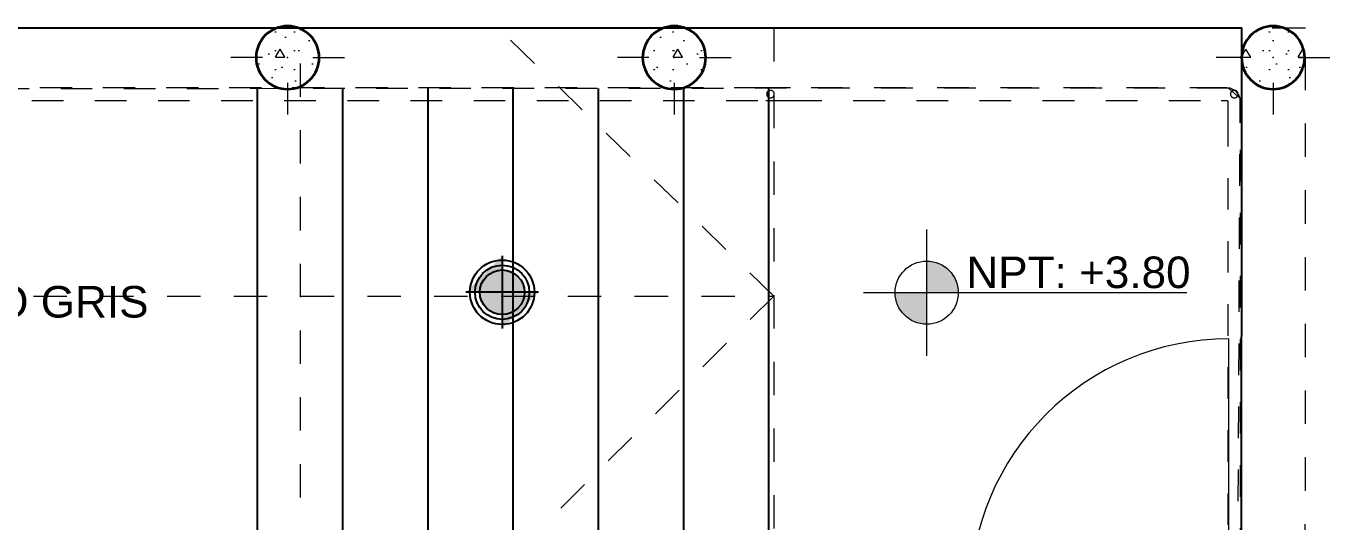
# Model space of a CAD drawing. Header units: feet. Extents: x 2 to 125, y -24 to 93.
# Drawn here: x 84.924 to 89.055, y 88.125 to 89.698 of the extents above; entities that cross this region are included whole.
import ezdxf

# ---------------------------------------------------------------- set-up
doc = ezdxf.new("R2010")
doc.units = ezdxf.units.FT
doc.header["$MEASUREMENT"] = 0
for name, pattern in [('Dashed', [0.211667, 0.105833, -0.105833]), ('HIDDEN2', [0.1875, 0.125, -0.0625]), ('Small Dashed', [0.141111, 0.070556, -0.070556])]:
    doc.linetypes.add(name, pattern=pattern)
for name, color, linetype in [('ALUMBRADO', 1, 'Continuous'), ('Dimensioning - General', 7, 'Continuous'), ('Interior - Furniture', 7, 'Continuous')]:
    doc.layers.add(name, color=color, linetype=linetype)
for name, color, linetype, lineweight, true_color in [('Annotation - Text_Pen_No__167', 7, 'Continuous', 13, 0x6a6a6a), ('Dimensioning - General_Pen_No__167', 7, 'Continuous', 13, 0x6a6a6a), ('Drawing & Figure_Pen_No__167', 7, 'Continuous', 13, 0x6a6a6a), ('Structural - Bearing_Pen_No__167', 7, 'Continuous', 13, 0x6a6a6a)]:
    doc.layers.add(name, color=color, linetype=linetype, lineweight=lineweight, true_color=true_color)
for name, color, linetype, lineweight in [('Drawing & Figure_Pen_No__122', 9, 'Continuous', 13), ('Interior - Furniture _Pen_No__122', 9, 'Continuous', 13), ('Interior - Stair & Railing_Pen_No__122', 9, 'Continuous', 13), ('Structural - Bearing_Pen_No__122', 9, 'Continuous', 13), ('Structural - Bearing_Pen_No__21', 7, 'Continuous', 35), ('TOMACORRIENTE', 5, 'HIDDEN2', 30)]:
    doc.layers.add(name, color=color, linetype=linetype, lineweight=lineweight)
doc.styles.add('GENERATED_STYLE_1', font='arial.ttf')
pattern_1 = [(0, (75.36407, 85.38942), (0, 0.311769), [0.03, -0.15]), (0, (75.45407, 85.5453), (0, 0.311769), [0.03, -0.15]), (60, (75.36407, 85.38942), (-0.27, 0.1558846), [0.03, -0.15]), (60, (75.54407, 85.38942), (-0.27, 0.1558846), [0.03, -0.15]), (120, (75.39407, 85.38942), (0.27, 0.1558846), [0.03, -0.15]), (120, (75.57407, 85.38942), (0.27, 0.1558846), [0.03, -0.15]), (0, (75.36407, 85.41942), (0, 0.06), [0, -0.06, 0, -0.09]), (45, (75.39407, 85.41942), (-0.0424264, 0.0424264), [0, -0.045, 0, -0.075])]

# ---------------------------------------------------------------- blocks, each defined once
blk = doc.blocks.new('Straight Ramp 23[1]', base_point=(7.6782, 3.4521))
at = {"layer": 'Interior - Furniture _Pen_No__122', "color": 9, "linetype": 'Dashed', "lineweight": 13}
for p, q in [((7.6782, 4.3021), (11.9292, 4.302)), ((10.4292, 2.602), (10.4292, 4.302)), ((11.9292, 4.302), (11.9292, 2.602)), ((7.6782, 3.4521), (11.9292, 3.452))]:
    blk.add_line(p, q, dxfattribs=at)
blk = doc.blocks.new('Level Dimension_2', base_point=(12.4135, 3.4629))
at = {"layer": 'Dimensioning - General_Pen_No__167', "linetype": 'Continuous', "lineweight": 13, "true_color": 0x6a6a6a}
for points in [[(12.4135, 3.4629), (12.5135, 3.4629), (12.5059, 3.5011), (12.4843, 3.5336), (12.4518, 3.5553), (12.4135, 3.5629)], [(12.4135, 3.4629), (12.3135, 3.4629), (12.3212, 3.4246), (12.3428, 3.3922), (12.3753, 3.3705), (12.4135, 3.3629)]]:
    blk.add_hatch(color=251, dxfattribs=at).paths.add_polyline_path(points)
at = {"layer": 'Dimensioning - General_Pen_No__167', "color": 251, "linetype": 'Continuous', "lineweight": 13, "true_color": 0x6a6a6a}
for p, q in [((12.4135, 3.2629), (12.4135, 3.6629)), ((12.2135, 3.4629), (13.2377, 3.4629))]:
    blk.add_line(p, q, dxfattribs=at)
blk.add_circle((12.4135, 3.4629), 0.1, dxfattribs=at)
at = {"layer": 'Dimensioning - General_Pen_No__167', "color": 251, "lineweight": 13, "true_color": 0x6a6a6a, "insert": (12.5392, 3.4759), "char_height": 0.1, "attachment_point": 7, "style": 'GENERATED_STYLE_1'}
blk.add_mtext('\\A1;NPT: +3.80', dxfattribs=at)
blk = doc.blocks.new('LED PASILLO')
at = {"layer": 'ALUMBRADO'}
h = blk.add_hatch(color=202, dxfattribs=at)
h.dxf.hatch_style = 1
edge = h.paths.add_edge_path()
edge.add_line((0, 0.1376), (0, -0.1376))
edge.add_line((-0.1376, 0), (0.1376, 0))
edge = h.paths.add_edge_path()
edge.add_line((0, 0), (0, 0.0845))
edge.add_arc((0, 0), 0.0845, 90, 180)
edge.add_line((-0.0845, 0), (0, 0))
edge = h.paths.add_edge_path()
edge.add_line((0.0845, 0), (0, 0))
edge.add_line((0, 0), (0, -0.0845))
edge.add_arc((0, 0), 0.0845, 270, 360)
at = {"layer": 'ALUMBRADO', "color": 202}
for points in [[(0, 0.1376), (0, -0.1376)], [(-0.1376, 0), (0.1376, 0)]]:
    blk.add_lwpolyline(points, dxfattribs=at)
for radius in [0.1222, 0.1028, 0.0845]:
    blk.add_circle((0, 0), radius, dxfattribs=at)

msp = doc.modelspace()

# ---------------------------------------------------------------- hatches: boundary and pattern name
at = {"layer": 'Structural - Bearing_Pen_No__122', "linetype": 'Continuous', "lineweight": 13}
h = msp.add_hatch(dxfattribs=at)
h.set_pattern_fill('STRUCTURAL_CONCRETE', color=9, style=0, pattern_type=2)
h.set_pattern_definition(pattern_1)
h.paths.add_polyline_path([(85.6526, 89.5976, 0.414214), (85.7526, 89.4976, 0.414214), (85.8526, 89.5976, 0.414214), (85.7526, 89.6976, 0.414214)])
h = msp.add_hatch(dxfattribs=at)
h.set_pattern_fill('STRUCTURAL_CONCRETE', color=9, style=0, pattern_type=2)
h.set_pattern_definition(pattern_1)
h.paths.add_polyline_path([(86.8776, 89.5976, 0.414214), (86.9776, 89.4976, 0.414214), (87.0776, 89.5976, 0.414214), (86.9776, 89.6976, 0.414214)])
h = msp.add_hatch(dxfattribs=at)
h.set_pattern_fill('STRUCTURAL_CONCRETE', color=9, style=0, pattern_type=2)
h.set_pattern_definition(pattern_1)
h.paths.add_polyline_path([(88.7752, 89.5976, 0.414214), (88.8752, 89.4976, 0.414214), (88.9752, 89.5976, 0.414214), (88.8752, 89.6976, 0.414214)])

# ---------------------------------------------------------------- linework, layer by layer
for p, q in [((85.6576, 87.991), (85.6576, 89.5001)), ((85.9276, 87.991), (85.9276, 89.5001)), ((86.1976, 87.991), (86.1976, 89.5001)), ((86.4676, 87.991), (86.4676, 89.5001)), ((86.7376, 87.991), (86.7376, 89.5001)), ((87.0076, 87.991), (87.0076, 89.5001)), ((87.2776, 87.991), (87.2776, 89.5001))]:
    msp.add_line(p, q)
msp.add_lwpolyline([(88.7752, 87.736), (88.7756, 89.6912), (83.0422, 89.6912, 0.315235), (77.3242, 85.594, 1.384326)], format="xyb")
at = {"layer": 'Drawing & Figure_Pen_No__122', "color": 9, "linetype": 'Dashed', "lineweight": 13}
for p, q in [((88.9776, 89.6911), (87.2933, 89.6915)), ((88.9752, 77.641), (88.9776, 89.6911))]:
    msp.add_line(p, q, dxfattribs=at)
at = {"layer": 'Drawing & Figure_Pen_No__167', "color": 251, "linetype": 'Dashed', "lineweight": 13, "true_color": 0x6a6a6a}
for q in [(86.4197, 89.691), (86.4398, 87.991)]:
    msp.add_line((87.2933, 88.8415), q, dxfattribs=at)
at = {"layer": 'Interior - Stair & Railing_Pen_No__122', "color": 9, "linetype": 'Small Dashed', "lineweight": 13}
for p, q in [((87.27, 89.5018), (83.1422, 89.5018)), ((87.27, 89.5018), (83.1422, 89.5018)), ((87.27, 89.5018), (83.1422, 89.5018)), ((87.2674, 89.5018), (83.1422, 89.5018)), ((87.2804, 89.5018), (87.2674, 89.5018)), ((87.2825, 89.5018), (87.27, 89.5018)), ((87.2825, 89.5018), (87.27, 89.5018)), ((87.2825, 89.5018), (87.27, 89.5018)), ((87.2847, 89.5018), (87.2804, 89.5018)), ((87.3075, 89.5018), (87.2825, 89.5018)), ((87.3075, 89.5018), (87.2825, 89.5018)), ((87.3075, 89.5018), (87.2825, 89.5018)), ((87.3065, 89.5018), (87.2847, 89.5018)), ((87.3325, 89.5018), (87.3065, 89.5018)), ((87.3325, 89.5018), (87.3075, 89.5018)), ((87.3325, 89.5018), (87.3075, 89.5018)), ((87.3325, 89.5018), (87.3075, 89.5018)), ((87.345, 89.5018), (87.3325, 89.5018)), ((87.345, 89.5018), (87.3325, 89.5018)), ((87.345, 89.5018), (87.3325, 89.5018)), ((87.3456, 89.5018), (87.3325, 89.5018)), ((88.711, 89.5018), (87.345, 89.5018)), ((88.711, 89.5018), (87.345, 89.5018)), ((88.711, 89.5018), (87.345, 89.5018)), ((88.711, 89.5018), (87.3456, 89.5018)), ((88.7271, 89.5018), (88.711, 89.5018)), ((88.7271, 89.5018), (88.711, 89.5018)), ((88.7271, 89.5018), (88.711, 89.5018)), ((88.7271, 89.5018), (88.711, 89.5018)), ((88.7284, 89.5018), (88.7271, 89.5018)), ((88.7284, 89.5018), (88.7271, 89.5018)), ((88.7284, 89.5018), (88.7271, 89.5018)), ((88.7284, 89.5018), (88.7271, 89.5018)), ((88.7388, 89.5004), (88.7284, 89.5018)), ((88.7388, 89.5004), (88.7284, 89.5018)), ((88.7388, 89.5004), (88.7284, 89.5018)), ((88.7388, 89.5004), (88.7284, 89.5018)), ((88.7497, 89.4959), (88.7388, 89.5004)), ((88.7497, 89.4959), (88.7388, 89.5004)), ((88.7497, 89.4959), (88.7388, 89.5004)), ((88.7497, 89.4959), (88.7388, 89.5004)), ((88.759, 89.4887), (88.7497, 89.4959)), ((88.759, 89.4887), (88.7497, 89.4959)), ((88.759, 89.4887), (88.7497, 89.4959)), ((88.759, 89.4887), (88.7497, 89.4959)), ((88.7662, 89.4793), (88.759, 89.4887)), ((88.7662, 89.4793), (88.759, 89.4887)), ((88.7662, 89.4793), (88.759, 89.4887)), ((88.7662, 89.4793), (88.759, 89.4887)), ((83.1422, 89.4618), (87.27, 89.4618)), ((83.1422, 89.4618), (87.27, 89.4618)), ((83.1422, 89.4618), (87.27, 89.4618)), ((83.1422, 89.4618), (87.2674, 89.4618)), ((87.2674, 89.4618), (87.2804, 89.4618)), ((87.27, 89.4618), (87.2825, 89.4618)), ((87.27, 89.4618), (87.2825, 89.4618)), ((87.27, 89.4618), (87.2825, 89.4618)), ((87.2804, 89.4618), (87.2847, 89.4618)), ((87.2825, 89.4618), (87.3075, 89.4618)), ((87.2825, 89.4618), (87.3075, 89.4618)), ((87.2825, 89.4618), (87.3075, 89.4618)), ((87.2847, 89.4618), (87.3065, 89.4618)), ((87.3065, 89.4618), (87.3325, 89.4618)), ((87.3075, 89.4618), (87.3325, 89.4618)), ((87.3075, 89.4618), (87.3325, 89.4618)), ((87.3075, 89.4618), (87.3325, 89.4618)), ((87.3325, 89.4618), (87.345, 89.4618)), ((87.3325, 89.4618), (87.345, 89.4618)), ((87.3325, 89.4618), (87.345, 89.4618)), ((87.3325, 89.4618), (87.3456, 89.4618)), ((87.345, 89.4618), (88.711, 89.4618)), ((87.345, 89.4618), (88.711, 89.4618)), ((87.345, 89.4618), (88.711, 89.4618)), ((87.3456, 89.4618), (88.711, 89.4618)), ((88.711, 89.4618), (88.7258, 89.4618)), ((88.711, 89.4618), (88.7258, 89.4618)), ((88.711, 89.4618), (88.7258, 89.4618)), ((88.711, 89.4618), (88.7258, 89.4618)), ((88.7258, 89.4618), (88.7283, 89.4614)), ((88.7258, 89.4618), (88.7283, 89.4614)), ((88.7258, 89.4618), (88.7283, 89.4614)), ((88.7258, 89.4618), (88.7283, 89.4614)), ((88.7283, 89.4614), (88.7295, 89.4609)), ((88.7283, 89.4614), (88.7295, 89.4609)), ((88.7283, 89.4614), (88.7295, 89.4609)), ((88.7283, 89.4614), (88.7295, 89.4609)), ((88.7295, 89.4609), (88.7305, 89.4602)), ((88.7295, 89.4609), (88.7305, 89.4602)), ((88.7295, 89.4609), (88.7305, 89.4602)), ((88.7295, 89.4609), (88.7305, 89.4602)), ((88.7305, 89.4602), (88.7313, 89.4592)), ((88.7305, 89.4602), (88.7313, 89.4592)), ((88.7305, 89.4602), (88.7313, 89.4592)), ((88.7305, 89.4602), (88.7313, 89.4592)), ((88.7313, 89.4592), (88.7318, 89.458)), ((88.7313, 89.4592), (88.7318, 89.458)), ((88.7313, 89.4592), (88.7318, 89.458)), ((88.7313, 89.4592), (88.7318, 89.458)), ((88.7318, 89.458), (88.732, 89.4559)), ((88.7318, 89.458), (88.732, 89.4559)), ((88.7318, 89.458), (88.732, 89.4559)), ((88.7318, 89.458), (88.732, 89.4559)), ((88.732, 89.4559), (88.7321, 89.4554)), ((88.732, 89.4559), (88.7321, 89.4554)), ((88.732, 89.4559), (88.7321, 89.4554)), ((88.732, 89.4559), (88.7321, 89.4554)), ((88.7321, 89.4554), (88.7321, 89.4318)), ((88.7321, 89.4554), (88.7321, 89.4318)), ((88.7321, 89.4554), (88.7321, 89.4318)), ((88.7321, 89.4554), (88.7321, 89.4318)), ((88.7695, 89.4714), (88.7662, 89.4793)), ((88.7695, 89.4714), (88.7662, 89.4793)), ((88.7695, 89.4714), (88.7662, 89.4793)), ((88.7695, 89.4714), (88.7662, 89.4793)), ((88.7707, 89.4684), (88.7695, 89.4714)), ((88.7707, 89.4684), (88.7695, 89.4714)), ((88.7707, 89.4684), (88.7695, 89.4714)), ((88.7707, 89.4684), (88.7695, 89.4714)), ((88.7721, 89.4581), (88.7707, 89.4684)), ((88.7721, 89.4581), (88.7707, 89.4684)), ((88.7721, 89.4581), (88.7707, 89.4684)), ((88.7721, 89.4581), (88.7707, 89.4684)), ((88.7721, 89.4318), (88.7721, 89.4581)), ((88.7721, 89.4318), (88.7721, 89.4581)), ((88.7721, 89.4318), (88.7721, 89.4581)), ((88.7721, 89.4318), (88.7721, 89.4581)), ((88.7321, 89.4318), (88.7321, 89.4157)), ((88.7321, 89.4318), (88.7321, 89.4157)), ((88.7321, 89.4318), (88.7321, 89.4157)), ((88.7321, 89.4318), (88.7321, 89.4157)), ((88.7321, 89.4157), (88.7321, 88.0053)), ((88.7321, 89.4157), (88.7321, 88.0053)), ((88.7321, 89.4157), (88.7321, 88.0053)), ((88.7321, 89.4157), (88.7321, 88.0053)), ((88.7721, 89.4157), (88.7721, 89.4318)), ((88.7721, 89.4157), (88.7721, 89.4318)), ((88.7721, 89.4157), (88.7721, 89.4318)), ((88.7721, 89.4157), (88.7721, 89.4318)), ((88.7721, 88.0053), (88.7721, 89.4157)), ((88.7721, 88.0053), (88.7721, 89.4157)), ((88.7721, 88.0053), (88.7721, 89.4157)), ((88.7721, 88.0053), (88.7721, 89.4157))]:
    msp.add_line(p, q, dxfattribs=at)
msp.add_lwpolyline([(88.7641, 87.991), (88.7707, 89.4684), (88.7336, 89.5011), (83.3821, 89.4976, 0.425634), (77.2889, 83.6437), (78.7524, 83.662, -0.410799), (83.0422, 87.9915), (87.2776, 87.9915), (87.2776, 87.886), (87.8752, 87.886)], format="xyb", dxfattribs=at)
for points in [[(87.2825, 89.4698, 1), (87.2825, 89.4938, 1)], [(88.7521, 89.4698, 1), (88.7521, 89.4938, 1)]]:
    msp.add_lwpolyline(points, format="xyb", close=True, dxfattribs=at)
at = {"layer": 'Structural - Bearing_Pen_No__167', "color": 251, "linetype": 'Continuous', "lineweight": 13, "true_color": 0x6a6a6a}
for p, q in [((85.6726, 89.5976), (85.5726, 89.5976)), ((85.8326, 89.5976), (85.9326, 89.5976)), ((86.8976, 89.5976), (86.7976, 89.5976)), ((87.0576, 89.5976), (87.1576, 89.5976)), ((88.7952, 89.5976), (88.6952, 89.5976)), ((88.9552, 89.5976), (89.0552, 89.5976)), ((85.7526, 89.5176), (85.7526, 89.4176)), ((86.9776, 89.5176), (86.9776, 89.4176)), ((88.8752, 89.5176), (88.8752, 89.4176)), ((88.7352, 87.886), (88.7352, 88.706))]:
    msp.add_line(p, q, dxfattribs=at)
msp.add_arc((88.7352, 87.886), 0.82, 90, 180, dxfattribs=at)
for p in [(85.7526, 89.5976), (86.9776, 89.5976), (88.8752, 89.5976)]:
    msp.add_point(p, dxfattribs=at)
at = {"layer": 'Structural - Bearing_Pen_No__21', "color": 7, "linetype": 'Continuous', "lineweight": 35}
for points in [[(85.6526, 89.5976, 0.414214), (85.7526, 89.4976, 0.414214), (85.8526, 89.5976, 0.414214), (85.7526, 89.6976, 0.414214)], [(86.8776, 89.5976, 0.414214), (86.9776, 89.4976, 0.414214), (87.0776, 89.5976, 0.414214), (86.9776, 89.6976, 0.414214)], [(88.7752, 89.5976, 0.414214), (88.8752, 89.4976, 0.414214), (88.9752, 89.5976, 0.414214), (88.8752, 89.6976, 0.414214)]]:
    msp.add_lwpolyline(points, format="xyb", close=True, dxfattribs=at)

# ---------------------------------------------------------------- block references
at = {"layer": 'Dimensioning - General', "color": 251, "lineweight": 13, "true_color": 0x6a6a6a}
msp.add_blockref('Level Dimension_2', (87.7776, 88.8523), dxfattribs=at)
at = {"layer": 'Interior - Furniture', "color": 104, "linetype": 'Continuous', "lineweight": 20, "true_color": 0x029e21}
msp.add_blockref('Straight Ramp 23[1]', (83.0422, 88.8415), dxfattribs=at)
at = {"layer": 'TOMACORRIENTE', "xscale": 0.8365500000000002, "yscale": 0.8365500000000002, "zscale": 0.8365500000000002, "rotation": 270}
msp.add_blockref('LED PASILLO', (86.4325, 88.8535), dxfattribs=at)

# ---------------------------------------------------------------- texts
at = {"layer": 'Annotation - Text_Pen_No__167', "color": 251, "linetype": 'Continuous', "lineweight": 13, "true_color": 0x6a6a6a, "insert": (84.3611, 89.0577), "char_height": 0.135, "attachment_point": 2, "line_spacing_factor": 0.819281, "style": 'GENERATED_STYLE_1'}
msp.add_mtext('\\A1;{\\LDEPÓSITO\\P\\H0.74074x;\\lPISO MATISSE BRILLO GRIS\\PÁrea: 6.31m2}', dxfattribs=at)

doc.saveas('drawing.dxf')
